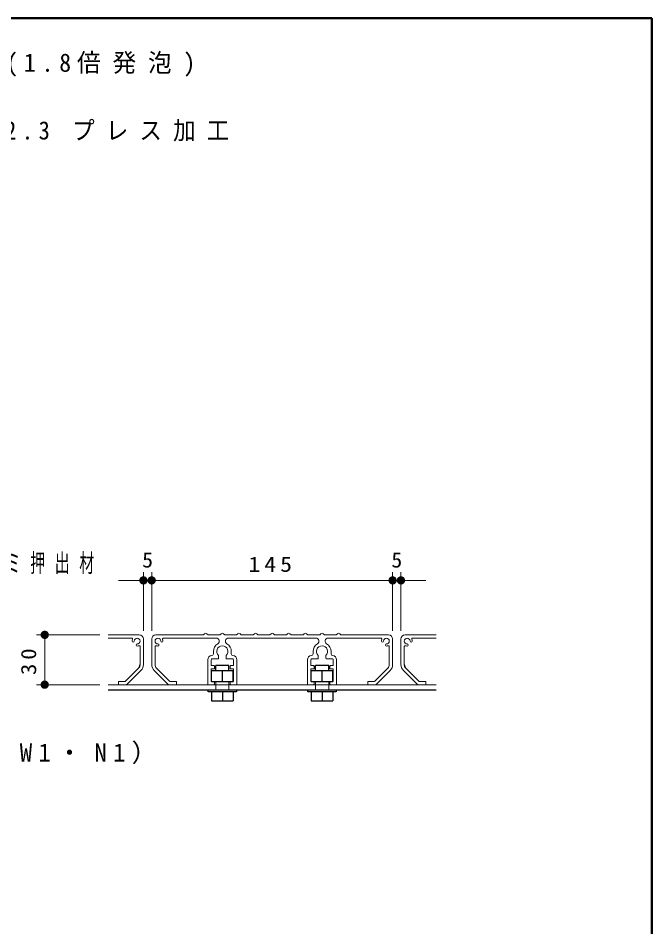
# Model space of a CAD drawing. Units: millimetres on the paper. Extents: x -385 to 0, y 0 to 267.
# Drawn here: x -76.3 to 0, y 157.6 to 267 of the extents above; entities that cross this region are included whole.
import ezdxf
from ezdxf.enums import TextEntityAlignment as Align

# ---------------------------------------------------------------- set-up
doc = ezdxf.new("R2010")
doc.units = ezdxf.units.MM
doc.linetypes.add('USER1', pattern=[4.5, 2.5, -2])
doc.layers.add('LY_1', color=7, linetype='Continuous', lineweight=13)
doc.layers.add('LY_2', color=7, linetype='Continuous', lineweight=13)
doc.styles.add('ＭＳ ゴシック', font='')
doc.styles.get('ＭＳ ゴシック').set_extended_font_data('MS Gothic')

# ---------------------------------------------------------------- blocks, each defined once
blk = doc.blocks.new('filled_dot')
at = {"color": 0, "linetype": 'Continuous', "lineweight": -2, "const_width": 1.25}
blk.add_lwpolyline([(-0.625, 0, 1), (0.625, 0, 1)], format="xyb", close=True, dxfattribs=at)

msp = doc.modelspace()

# ---------------------------------------------------------------- linework, layer by layer
at = {"layer": 'LY_1'}
for p, q in [((-61.199, 193.268), (-61.199, 200.32)), ((-60.199, 193.268), (-60.199, 200.32)), ((-31.199, 193.268), (-31.199, 200.32)), ((-30.199, 193.268), (-30.199, 200.32)), ((-64.199, 199.32), (-57.199, 199.32)), ((-60.199, 199.32), (-31.199, 199.32)), ((-34.199, 199.32), (-27.199, 199.32)), ((-66.452, 192.768), (-74.081, 192.768)), ((-73.081, 186.768), (-73.081, 192.768)), ((-61.699, 192.768), (-65.452, 192.768)), ((-59.699, 192.768), (-53.981, 192.768)), ((-59.699, 192.768), (-53.981, 192.768)), ((-53.84, 192.909), (-53.981, 192.768)), ((-53.84, 192.909), (-53.981, 192.768)), ((-53.416, 192.768), (-53.557, 192.909)), ((-53.416, 192.768), (-53.557, 192.909)), ((-53.416, 192.768), (-51.981, 192.768)), ((-53.416, 192.768), (-51.981, 192.768)), ((-51.84, 192.909), (-51.981, 192.768)), ((-51.84, 192.909), (-51.981, 192.768)), ((-51.416, 192.768), (-51.557, 192.909)), ((-51.416, 192.768), (-51.557, 192.909)), ((-51.416, 192.768), (-49.981, 192.768)), ((-51.416, 192.768), (-49.981, 192.768)), ((-49.84, 192.909), (-49.981, 192.768)), ((-49.84, 192.909), (-49.981, 192.768)), ((-49.416, 192.768), (-49.557, 192.909)), ((-49.416, 192.768), (-49.557, 192.909)), ((-47.981, 192.768), (-49.416, 192.768)), ((-47.981, 192.768), (-49.416, 192.768)), ((-47.84, 192.909), (-47.981, 192.768)), ((-47.84, 192.909), (-47.981, 192.768)), ((-47.416, 192.768), (-47.557, 192.909)), ((-47.416, 192.768), (-47.557, 192.909)), ((-45.981, 192.768), (-47.416, 192.768)), ((-45.981, 192.768), (-47.416, 192.768)), ((-45.981, 192.768), (-45.84, 192.909)), ((-45.981, 192.768), (-45.84, 192.909)), ((-45.557, 192.909), (-45.416, 192.768)), ((-45.557, 192.909), (-45.416, 192.768)), ((-45.416, 192.768), (-43.981, 192.768)), ((-45.416, 192.768), (-43.981, 192.768)), ((-43.981, 192.768), (-43.84, 192.909)), ((-43.981, 192.768), (-43.84, 192.909)), ((-43.557, 192.909), (-43.416, 192.768)), ((-43.557, 192.909), (-43.416, 192.768)), ((-43.416, 192.768), (-41.981, 192.768)), ((-43.416, 192.768), (-41.981, 192.768)), ((-41.981, 192.768), (-41.84, 192.909)), ((-41.981, 192.768), (-41.84, 192.909)), ((-41.557, 192.909), (-41.416, 192.768)), ((-41.557, 192.909), (-41.416, 192.768)), ((-39.981, 192.768), (-41.416, 192.768)), ((-39.981, 192.768), (-41.416, 192.768)), ((-39.981, 192.768), (-39.84, 192.909)), ((-39.981, 192.768), (-39.84, 192.909)), ((-39.557, 192.909), (-39.416, 192.768)), ((-39.557, 192.909), (-39.416, 192.768)), ((-37.981, 192.768), (-39.416, 192.768)), ((-37.981, 192.768), (-39.416, 192.768)), ((-37.981, 192.768), (-37.84, 192.909)), ((-37.981, 192.768), (-37.84, 192.909)), ((-37.557, 192.909), (-37.416, 192.768)), ((-37.557, 192.909), (-37.416, 192.768)), ((-31.699, 192.768), (-37.416, 192.768)), ((-31.699, 192.768), (-37.416, 192.768)), ((-29.699, 192.768), (-25.945, 192.768)), ((-65.452, 192.368), (-62.602, 192.368)), ((-61.199, 192.268), (-61.199, 189.182)), ((-60.199, 192.268), (-60.199, 189.182)), ((-60.199, 192.268), (-60.199, 189.182)), ((-58.795, 192.368), (-52.431, 192.368)), ((-58.795, 192.368), (-52.431, 192.368)), ((-45.699, 192.368), (-50.966, 192.368)), ((-45.699, 192.368), (-50.966, 192.368)), ((-45.699, 192.368), (-40.431, 192.368)), ((-45.699, 192.368), (-40.431, 192.368)), ((-32.602, 192.368), (-38.966, 192.368)), ((-32.602, 192.368), (-38.966, 192.368)), ((-31.199, 192.268), (-31.199, 189.182)), ((-31.199, 192.268), (-31.199, 189.182)), ((-30.199, 192.268), (-30.199, 189.182)), ((-25.945, 192.368), (-28.795, 192.368)), ((-61.599, 189.182), (-61.599, 191.364)), ((-59.799, 189.182), (-59.799, 191.364)), ((-59.799, 189.182), (-59.799, 191.364)), ((-52.779, 190.768), (-52.779, 190.467)), ((-52.779, 190.768), (-52.779, 190.467)), ((-50.619, 190.768), (-50.619, 190.467)), ((-50.619, 190.768), (-50.619, 190.467)), ((-40.779, 190.768), (-40.779, 190.467)), ((-40.779, 190.768), (-40.779, 190.467)), ((-38.619, 190.768), (-38.619, 190.467)), ((-38.619, 190.768), (-38.619, 190.467)), ((-31.599, 189.182), (-31.599, 191.364)), ((-31.599, 189.182), (-31.599, 191.364)), ((-29.799, 189.182), (-29.799, 191.364)), ((-53.449, 186.828), (-53.449, 189.768)), ((-53.449, 186.828), (-53.449, 189.768)), ((-53.049, 189.128), (-53.049, 189.768)), ((-53.049, 189.128), (-53.049, 189.768)), ((-52.249, 189.868), (-52.949, 189.868)), ((-52.249, 189.868), (-52.949, 189.868)), ((-52.149, 189.968), (-52.149, 190.231)), ((-52.149, 189.968), (-52.149, 190.231)), ((-51.249, 189.968), (-51.249, 190.231)), ((-51.249, 189.968), (-51.249, 190.231)), ((-51.149, 189.868), (-50.449, 189.868)), ((-51.149, 189.868), (-50.449, 189.868)), ((-50.349, 189.128), (-50.349, 189.768)), ((-50.349, 189.128), (-50.349, 189.768)), ((-49.949, 186.828), (-49.949, 189.768)), ((-49.949, 186.828), (-49.949, 189.768)), ((-41.449, 186.828), (-41.449, 189.768)), ((-41.449, 186.828), (-41.449, 189.768)), ((-41.049, 189.128), (-41.049, 189.768)), ((-41.049, 189.128), (-41.049, 189.768)), ((-40.249, 189.868), (-40.949, 189.868)), ((-40.249, 189.868), (-40.949, 189.868)), ((-40.149, 189.968), (-40.149, 190.231)), ((-40.149, 189.968), (-40.149, 190.231)), ((-39.249, 189.968), (-39.249, 190.231)), ((-39.249, 189.968), (-39.249, 190.231)), ((-39.149, 189.868), (-38.449, 189.868)), ((-39.149, 189.868), (-38.449, 189.868)), ((-38.349, 189.128), (-38.349, 189.768)), ((-38.349, 189.128), (-38.349, 189.768)), ((-37.949, 186.828), (-37.949, 189.768)), ((-37.949, 186.828), (-37.949, 189.768)), ((-63.181, 186.785), (-61.491, 188.475)), ((-58.216, 186.785), (-59.906, 188.475)), ((-58.216, 186.785), (-59.906, 188.475)), ((-58.05, 187.185), (-59.623, 188.757)), ((-58.05, 187.185), (-59.623, 188.757)), ((-53.049, 188.608), (-53.049, 187.228)), ((-53.049, 188.608), (-53.049, 187.228)), ((-52.709, 189.068), (-52.989, 189.068)), ((-52.709, 189.068), (-52.989, 189.068)), ((-52.709, 188.668), (-52.989, 188.668)), ((-52.709, 188.668), (-52.989, 188.668)), ((-52.649, 189.008), (-52.649, 188.728)), ((-52.649, 189.008), (-52.649, 188.728)), ((-50.749, 189.008), (-50.749, 188.728)), ((-50.749, 189.008), (-50.749, 188.728)), ((-50.689, 189.068), (-50.409, 189.068)), ((-50.689, 189.068), (-50.409, 189.068)), ((-50.689, 188.668), (-50.409, 188.668)), ((-50.689, 188.668), (-50.409, 188.668)), ((-50.349, 188.608), (-50.349, 187.228)), ((-50.349, 188.608), (-50.349, 187.228)), ((-41.049, 188.608), (-41.049, 187.228)), ((-41.049, 188.608), (-41.049, 187.228)), ((-40.709, 189.068), (-40.989, 189.068)), ((-40.709, 189.068), (-40.989, 189.068)), ((-40.709, 188.668), (-40.989, 188.668)), ((-40.709, 188.668), (-40.989, 188.668)), ((-40.649, 189.008), (-40.649, 188.728)), ((-40.649, 189.008), (-40.649, 188.728)), ((-38.749, 189.008), (-38.749, 188.728)), ((-38.749, 189.008), (-38.749, 188.728)), ((-38.689, 189.068), (-38.409, 189.068)), ((-38.689, 189.068), (-38.409, 189.068)), ((-38.689, 188.668), (-38.409, 188.668)), ((-38.689, 188.668), (-38.409, 188.668)), ((-38.349, 188.608), (-38.349, 187.228)), ((-38.349, 188.608), (-38.349, 187.228)), ((-33.347, 187.185), (-31.774, 188.757)), ((-33.347, 187.185), (-31.774, 188.757)), ((-33.181, 186.785), (-31.491, 188.475)), ((-33.181, 186.785), (-31.491, 188.475)), ((-28.216, 186.785), (-29.906, 188.475)), ((-64.199, 186.828), (-64.199, 187.108)), ((-63.389, 187.168), (-64.139, 187.168)), ((-58.008, 187.168), (-57.259, 187.168)), ((-58.008, 187.168), (-57.259, 187.168)), ((-57.199, 186.828), (-57.199, 187.108)), ((-57.199, 186.828), (-57.199, 187.108)), ((-52.989, 187.168), (-52.709, 187.168)), ((-52.989, 187.168), (-52.709, 187.168)), ((-52.649, 186.828), (-52.649, 187.108)), ((-52.649, 186.828), (-52.649, 187.108)), ((-50.749, 186.828), (-50.749, 187.108)), ((-50.749, 186.828), (-50.749, 187.108)), ((-50.409, 187.168), (-50.689, 187.168)), ((-50.409, 187.168), (-50.689, 187.168)), ((-40.989, 187.168), (-40.709, 187.168)), ((-40.989, 187.168), (-40.709, 187.168)), ((-40.649, 186.828), (-40.649, 187.108)), ((-40.649, 186.828), (-40.649, 187.108)), ((-38.749, 186.828), (-38.749, 187.108)), ((-38.749, 186.828), (-38.749, 187.108)), ((-38.409, 187.168), (-38.689, 187.168)), ((-38.409, 187.168), (-38.689, 187.168)), ((-34.199, 186.828), (-34.199, 187.108)), ((-34.199, 186.828), (-34.199, 187.108)), ((-33.389, 187.168), (-34.139, 187.168)), ((-33.389, 187.168), (-34.139, 187.168)), ((-28.008, 187.168), (-27.259, 187.168)), ((-27.199, 186.828), (-27.199, 187.108)), ((-66.452, 186.768), (-74.081, 186.768)), ((-25.945, 186.768), (-65.452, 186.768)), ((-63.223, 186.768), (-64.139, 186.768)), ((-58.174, 186.768), (-57.259, 186.768)), ((-58.174, 186.768), (-57.259, 186.768)), ((-53.389, 186.768), (-52.709, 186.768)), ((-53.389, 186.768), (-52.709, 186.768)), ((-50.009, 186.768), (-50.689, 186.768)), ((-50.009, 186.768), (-50.689, 186.768)), ((-41.389, 186.768), (-40.709, 186.768)), ((-41.389, 186.768), (-40.709, 186.768)), ((-38.009, 186.768), (-38.689, 186.768)), ((-38.009, 186.768), (-38.689, 186.768)), ((-33.223, 186.768), (-34.139, 186.768)), ((-33.223, 186.768), (-34.139, 186.768)), ((-28.174, 186.768), (-27.259, 186.768))]:
    msp.add_line(p, q, dxfattribs=at)
at = {"layer": 'LY_1', "lineweight": 25}
for p, q in [((-63.347, 187.185), (-61.774, 188.757)), ((-52.999, 187.168), (-52.999, 188.468)), ((-52.999, 188.468), (-50.399, 188.468)), ((-52.499, 188.468), (-52.499, 189.088)), ((-50.899, 189.088), (-52.499, 189.088)), ((-51.699, 187.168), (-51.699, 188.468)), ((-50.899, 188.468), (-50.899, 189.088)), ((-50.399, 187.168), (-50.399, 188.468)), ((-40.999, 187.168), (-40.999, 188.468)), ((-40.999, 188.468), (-38.399, 188.468)), ((-40.499, 188.468), (-40.499, 189.088)), ((-38.899, 189.088), (-40.499, 189.088)), ((-39.699, 187.168), (-39.699, 188.468)), ((-38.899, 188.468), (-38.899, 189.088)), ((-38.399, 187.168), (-38.399, 188.468)), ((-28.05, 187.185), (-29.623, 188.757)), ((-52.999, 187.168), (-50.399, 187.168)), ((-40.999, 187.168), (-38.399, 187.168)), ((-65.452, 186.128), (-25.945, 186.128)), ((-53.399, 185.888), (-53.399, 186.128)), ((-53.399, 186.128), (-49.999, 186.128)), ((-49.999, 186.128), (-49.999, 185.888)), ((-41.399, 185.888), (-41.399, 186.128)), ((-41.399, 186.128), (-37.999, 186.128)), ((-37.999, 186.128), (-37.999, 185.888)), ((-49.999, 185.888), (-53.399, 185.888)), ((-52.999, 185.888), (-52.999, 184.828)), ((-51.699, 185.888), (-51.699, 184.828)), ((-50.399, 185.888), (-50.399, 184.828)), ((-37.999, 185.888), (-41.399, 185.888)), ((-40.999, 185.888), (-40.999, 184.828)), ((-39.699, 185.888), (-39.699, 184.828)), ((-38.399, 185.888), (-38.399, 184.828)), ((-52.999, 184.828), (-50.399, 184.828)), ((-40.999, 184.828), (-38.399, 184.828))]:
    msp.add_line(p, q, dxfattribs=at)
at = {"layer": 'LY_1', "linetype": 'USER1'}
for p, q in [((-52.499, 187.168), (-52.499, 186.128)), ((-50.899, 187.168), (-50.899, 186.128)), ((-40.499, 187.168), (-40.499, 186.128)), ((-38.899, 187.168), (-38.899, 186.128))]:
    msp.add_line(p, q, dxfattribs=at)
at = {"layer": 'LY_1'}
for centre, radius, start, end in [((-61.699, 192.268), 0.5, 0, 90), ((-59.699, 192.268), 0.5, 90, 180), ((-59.699, 192.268), 0.5, 90, 180), ((-53.699, 192.768), 0.2, 45, 135), ((-53.699, 192.768), 0.2, 45, 135), ((-51.699, 192.768), 0.2, 45, 135), ((-51.699, 192.768), 0.2, 45, 135), ((-49.699, 192.768), 0.2, 45, 135), ((-49.699, 192.768), 0.2, 45, 135), ((-47.699, 192.768), 0.2, 45, 135), ((-47.699, 192.768), 0.2, 45, 135), ((-45.699, 192.768), 0.2, 45, 135), ((-45.699, 192.768), 0.2, 45, 135), ((-43.699, 192.768), 0.2, 45, 135), ((-43.699, 192.768), 0.2, 45, 135), ((-41.699, 192.768), 0.2, 45, 135), ((-41.699, 192.768), 0.2, 45, 135), ((-39.699, 192.768), 0.2, 45, 135), ((-39.699, 192.768), 0.2, 45, 135), ((-37.699, 192.768), 0.2, 45, 135), ((-37.699, 192.768), 0.2, 45, 135), ((-31.699, 192.268), 0.5, 0, 90), ((-31.699, 192.268), 0.5, 0, 90), ((-29.699, 192.268), 0.5, 90, 180), ((-62.602, 192.268), 0.1, 339.07517, 90), ((-61.949, 192.018), 0.6, 159.07517, 179.74248), ((-62.424, 192.02), 0.125, 179.74248, 359.74248), ((-61.949, 192.018), 0.35, 270.25752, 179.74248), ((-61.946, 191.543), 0.125, 90.25752, 270.25752), ((-61.949, 192.018), 0.6, 270.25752, 290.92483), ((-61.699, 191.364), 0.1, 0, 110.92483), ((-59.449, 192.018), 0.35, 0.25752, 269.74248), ((-59.449, 192.018), 0.35, 0.25752, 269.74248), ((-59.699, 191.364), 0.1, 69.07517, 180), ((-59.699, 191.364), 0.1, 69.07517, 180), ((-59.449, 192.018), 0.6, 249.07517, 269.74248), ((-59.449, 192.018), 0.6, 249.07517, 269.74248), ((-59.451, 191.543), 0.125, 269.74248, 89.74248), ((-59.451, 191.543), 0.125, 269.74248, 89.74248), ((-58.974, 192.02), 0.125, 180.25752, 0.25752), ((-58.974, 192.02), 0.125, 180.25752, 0.25752), ((-58.795, 192.268), 0.1, 90, 200.92483), ((-58.795, 192.268), 0.1, 90, 200.92483), ((-59.449, 192.018), 0.6, 0.25752, 20.92483), ((-59.449, 192.018), 0.6, 0.25752, 20.92483), ((-51.699, 190.768), 1.08, 120.55843, 180), ((-51.699, 190.768), 1.08, 120.55843, 180), ((-52.431, 192.008), 0.36, 300.55843, 90), ((-52.431, 192.008), 0.36, 300.55843, 90), ((-51.699, 190.768), 0.68, 313.56596, 226.43404), ((-51.699, 190.768), 0.68, 313.56596, 226.43404), ((-50.966, 192.008), 0.36, 90, 239.44157), ((-50.966, 192.008), 0.36, 90, 239.44157), ((-51.699, 190.768), 1.08, 0, 59.44157), ((-51.699, 190.768), 1.08, 0, 59.44157), ((-39.699, 190.768), 1.08, 120.55843, 180), ((-39.699, 190.768), 1.08, 120.55843, 180), ((-40.431, 192.008), 0.36, 300.55843, 90), ((-40.431, 192.008), 0.36, 300.55843, 90), ((-39.699, 190.768), 0.68, 313.56596, 226.43404), ((-39.699, 190.768), 0.68, 313.56596, 226.43404), ((-38.966, 192.008), 0.36, 90, 239.44157), ((-38.966, 192.008), 0.36, 90, 239.44157), ((-39.699, 190.768), 1.08, 0, 59.44157), ((-39.699, 190.768), 1.08, 0, 59.44157), ((-32.602, 192.268), 0.1, 339.07517, 90), ((-32.602, 192.268), 0.1, 339.07517, 90), ((-31.949, 192.018), 0.6, 159.07517, 179.74248), ((-31.949, 192.018), 0.6, 159.07517, 179.74248), ((-32.424, 192.02), 0.125, 179.74248, 359.74248), ((-32.424, 192.02), 0.125, 179.74248, 359.74248), ((-31.949, 192.018), 0.35, 270.25752, 179.74248), ((-31.949, 192.018), 0.35, 270.25752, 179.74248), ((-31.946, 191.543), 0.125, 90.25752, 270.25752), ((-31.946, 191.543), 0.125, 90.25752, 270.25752), ((-31.949, 192.018), 0.6, 270.25752, 290.92483), ((-31.949, 192.018), 0.6, 270.25752, 290.92483), ((-31.699, 191.364), 0.1, 0, 110.92483), ((-31.699, 191.364), 0.1, 0, 110.92483), ((-29.449, 192.018), 0.35, 0.25752, 269.74248), ((-29.699, 191.364), 0.1, 69.07517, 180), ((-29.449, 192.018), 0.6, 249.07517, 269.74248), ((-29.451, 191.543), 0.125, 269.74248, 89.74248), ((-28.974, 192.02), 0.125, 180.25752, 0.25752), ((-28.795, 192.268), 0.1, 90, 200.92483), ((-29.449, 192.018), 0.6, 0.25752, 20.92483), ((-52.979, 190.467), 0.2, 272.45629, 0), ((-52.979, 190.467), 0.2, 272.45629, 0), ((-50.419, 190.467), 0.2, 180, 267.54371), ((-50.419, 190.467), 0.2, 180, 267.54371), ((-40.979, 190.467), 0.2, 272.45629, 0), ((-40.979, 190.467), 0.2, 272.45629, 0), ((-38.419, 190.467), 0.2, 180, 267.54371), ((-38.419, 190.467), 0.2, 180, 267.54371), ((-52.949, 189.768), 0.5, 92.45629, 180), ((-52.949, 189.768), 0.5, 92.45629, 180), ((-52.949, 189.768), 0.1, 90, 180), ((-52.949, 189.768), 0.1, 90, 180), ((-52.249, 189.968), 0.1, 270, 0), ((-52.249, 189.968), 0.1, 270, 0), ((-52.209, 190.231), 0.06, 0, 46.43404), ((-52.209, 190.231), 0.06, 0, 46.43404), ((-51.189, 190.231), 0.06, 133.56596, 180), ((-51.189, 190.231), 0.06, 133.56596, 180), ((-51.149, 189.968), 0.1, 180, 270), ((-51.149, 189.968), 0.1, 180, 270), ((-50.449, 189.768), 0.1, 0, 90), ((-50.449, 189.768), 0.1, 0, 90), ((-50.449, 189.768), 0.5, 0, 87.54371), ((-50.449, 189.768), 0.5, 0, 87.54371), ((-40.949, 189.768), 0.5, 92.45629, 180), ((-40.949, 189.768), 0.5, 92.45629, 180), ((-40.949, 189.768), 0.1, 90, 180), ((-40.949, 189.768), 0.1, 90, 180), ((-40.249, 189.968), 0.1, 270, 0), ((-40.249, 189.968), 0.1, 270, 0), ((-40.209, 190.231), 0.06, 0, 46.43404), ((-40.209, 190.231), 0.06, 0, 46.43404), ((-39.189, 190.231), 0.06, 133.56596, 180), ((-39.189, 190.231), 0.06, 133.56596, 180), ((-39.149, 189.968), 0.1, 180, 270), ((-39.149, 189.968), 0.1, 180, 270), ((-38.449, 189.768), 0.1, 0, 90), ((-38.449, 189.768), 0.1, 0, 90), ((-38.449, 189.768), 0.5, 0, 87.54371), ((-38.449, 189.768), 0.5, 0, 87.54371), ((-62.199, 189.182), 1, 315, 0), ((-59.199, 189.182), 1, 180, 225), ((-59.199, 189.182), 1, 180, 225), ((-59.199, 189.182), 0.6, 180, 225), ((-59.199, 189.182), 0.6, 180, 225), ((-52.989, 189.128), 0.06, 180, 270), ((-52.989, 189.128), 0.06, 180, 270), ((-52.989, 188.608), 0.06, 90, 180), ((-52.989, 188.608), 0.06, 90, 180), ((-52.709, 189.008), 0.06, 0, 90), ((-52.709, 189.008), 0.06, 0, 90), ((-52.709, 188.728), 0.06, 270, 0), ((-52.709, 188.728), 0.06, 270, 0), ((-50.689, 189.008), 0.06, 90, 180), ((-50.689, 189.008), 0.06, 90, 180), ((-50.689, 188.728), 0.06, 180, 270), ((-50.689, 188.728), 0.06, 180, 270), ((-50.409, 189.128), 0.06, 270, 0), ((-50.409, 189.128), 0.06, 270, 0), ((-50.409, 188.608), 0.06, 0, 90), ((-50.409, 188.608), 0.06, 0, 90), ((-40.989, 189.128), 0.06, 180, 270), ((-40.989, 189.128), 0.06, 180, 270), ((-40.989, 188.608), 0.06, 90, 180), ((-40.989, 188.608), 0.06, 90, 180), ((-40.709, 189.008), 0.06, 0, 90), ((-40.709, 189.008), 0.06, 0, 90), ((-40.709, 188.728), 0.06, 270, 0), ((-40.709, 188.728), 0.06, 270, 0), ((-38.689, 189.008), 0.06, 90, 180), ((-38.689, 189.008), 0.06, 90, 180), ((-38.689, 188.728), 0.06, 180, 270), ((-38.689, 188.728), 0.06, 180, 270), ((-38.409, 189.128), 0.06, 270, 0), ((-38.409, 189.128), 0.06, 270, 0), ((-38.409, 188.608), 0.06, 0, 90), ((-38.409, 188.608), 0.06, 0, 90), ((-32.199, 189.182), 0.6, 315, 0), ((-32.199, 189.182), 0.6, 315, 0), ((-32.199, 189.182), 1, 315, 0), ((-32.199, 189.182), 1, 315, 0), ((-29.199, 189.182), 1, 180, 225), ((-64.139, 187.108), 0.06, 90, 180), ((-58.008, 187.228), 0.06, 225, 270), ((-58.008, 187.228), 0.06, 225, 270), ((-57.259, 187.108), 0.06, 0, 90), ((-57.259, 187.108), 0.06, 0, 90), ((-52.989, 187.228), 0.06, 180, 270), ((-52.989, 187.228), 0.06, 180, 270), ((-52.709, 187.108), 0.06, 0, 90), ((-52.709, 187.108), 0.06, 0, 90), ((-50.689, 187.108), 0.06, 90, 180), ((-50.689, 187.108), 0.06, 90, 180), ((-50.409, 187.228), 0.06, 270, 0), ((-50.409, 187.228), 0.06, 270, 0), ((-40.989, 187.228), 0.06, 180, 270), ((-40.989, 187.228), 0.06, 180, 270), ((-40.709, 187.108), 0.06, 0, 90), ((-40.709, 187.108), 0.06, 0, 90), ((-38.689, 187.108), 0.06, 90, 180), ((-38.689, 187.108), 0.06, 90, 180), ((-38.409, 187.228), 0.06, 270, 0), ((-38.409, 187.228), 0.06, 270, 0), ((-34.139, 187.108), 0.06, 90, 180), ((-34.139, 187.108), 0.06, 90, 180), ((-33.389, 187.228), 0.06, 270, 315), ((-33.389, 187.228), 0.06, 270, 315), ((-27.259, 187.108), 0.06, 0, 90), ((-64.139, 186.828), 0.06, 180, 270), ((-64.139, 186.828), 0.06, 180, 270), ((-64.139, 186.828), 0.06, 180, 270), ((-63.223, 186.828), 0.06, 270, 315), ((-58.174, 186.828), 0.06, 225, 270), ((-58.174, 186.828), 0.06, 225, 270), ((-57.259, 186.828), 0.06, 270, 0), ((-57.259, 186.828), 0.06, 270, 0), ((-53.389, 186.828), 0.06, 180, 270), ((-53.389, 186.828), 0.06, 180, 270), ((-52.709, 186.828), 0.06, 270, 0), ((-52.709, 186.828), 0.06, 270, 0), ((-50.689, 186.828), 0.06, 180, 270), ((-50.689, 186.828), 0.06, 180, 270), ((-50.009, 186.828), 0.06, 270, 0), ((-50.009, 186.828), 0.06, 270, 0), ((-41.389, 186.828), 0.06, 180, 270), ((-41.389, 186.828), 0.06, 180, 270), ((-40.709, 186.828), 0.06, 270, 0), ((-40.709, 186.828), 0.06, 270, 0), ((-38.689, 186.828), 0.06, 180, 270), ((-38.689, 186.828), 0.06, 180, 270), ((-38.009, 186.828), 0.06, 270, 0), ((-38.009, 186.828), 0.06, 270, 0), ((-34.139, 186.828), 0.06, 180, 270), ((-34.139, 186.828), 0.06, 180, 270), ((-33.223, 186.828), 0.06, 270, 315), ((-33.223, 186.828), 0.06, 270, 315), ((-28.174, 186.828), 0.06, 225, 270), ((-27.259, 186.828), 0.06, 270, 0), ((-27.259, 186.828), 0.06, 270, 0)]:
    msp.add_arc(centre, radius, start, end, dxfattribs=at)
at = {"layer": 'LY_1', "lineweight": 25}
for centre, radius, start, end in [((-62.199, 189.182), 0.6, 315, 0), ((-29.199, 189.182), 0.6, 180, 225), ((-63.389, 187.228), 0.06, 270, 315), ((-28.008, 187.228), 0.06, 225, 270)]:
    msp.add_arc(centre, radius, start, end, dxfattribs=at)
at = {"layer": 'LY_2', "lineweight": 50}
for p, q in [((0, 267), (-385, 267)), ((0, 0), (0, 267))]:
    msp.add_line(p, q, dxfattribs=at)

# ---------------------------------------------------------------- block references
at = {"layer": 'LY_1', "xscale": 0.4, "yscale": 0.4}
for p, rotation in [((-61.199, 199.32), 180), ((-31.199, 199.32), 180), ((-73.081, 192.768), 270), ((-73.081, 186.768), 90)]:
    msp.add_blockref('filled_dot', p, dxfattribs=dict(at, rotation=rotation))
for p in [(-60.199, 199.32), (-60.199, 199.32), (-30.199, 199.32)]:
    msp.add_blockref('filled_dot', p, dxfattribs=at)

# ---------------------------------------------------------------- texts
at = {"layer": 'LY_1', "style": 'ＭＳ ゴシック', "width": 1.05}
for p in [(-60.699, 200.32), (-30.699, 200.32)]:
    msp.add_text('5', height=1.833, dxfattribs=at).set_placement(p, align=Align.BOTTOM_CENTER)
at = {"layer": 'LY_1', "style": 'ＭＳ ゴシック'}
for s, insert, char_height, attachment_point in [('\\T1.5;\\W0.95;座:発泡PVC(1.8倍発泡)', (-99.071, 261.356), 2.199, 4), ('\\T1.5;\\W0.9;受金具:PL-2.3\\~プレス加工', (-98.077, 253.373), 2.199, 4), ('\\T1.64;\\W0.6;床板：アルミ押出材', (-92.53, 201.299), 2.199, 4), ('\\T1.33;\\W1.15;145', (-45.699, 200.32), 1.833, 8), ('\\T1.5;M8×16L（W1・N1）', (-96.293, 178.45), 2.199, 4)]:
    msp.add_mtext(s, dxfattribs=dict(at, insert=insert, char_height=char_height, attachment_point=attachment_point))
at = {"layer": 'LY_1', "insert": (-74.081, 189.768), "char_height": 1.833, "attachment_point": 8, "rotation": 90, "style": 'ＭＳ ゴシック'}
msp.add_mtext('\\T1.34;\\W1.1;30', dxfattribs=at)

doc.saveas('drawing.dxf')
